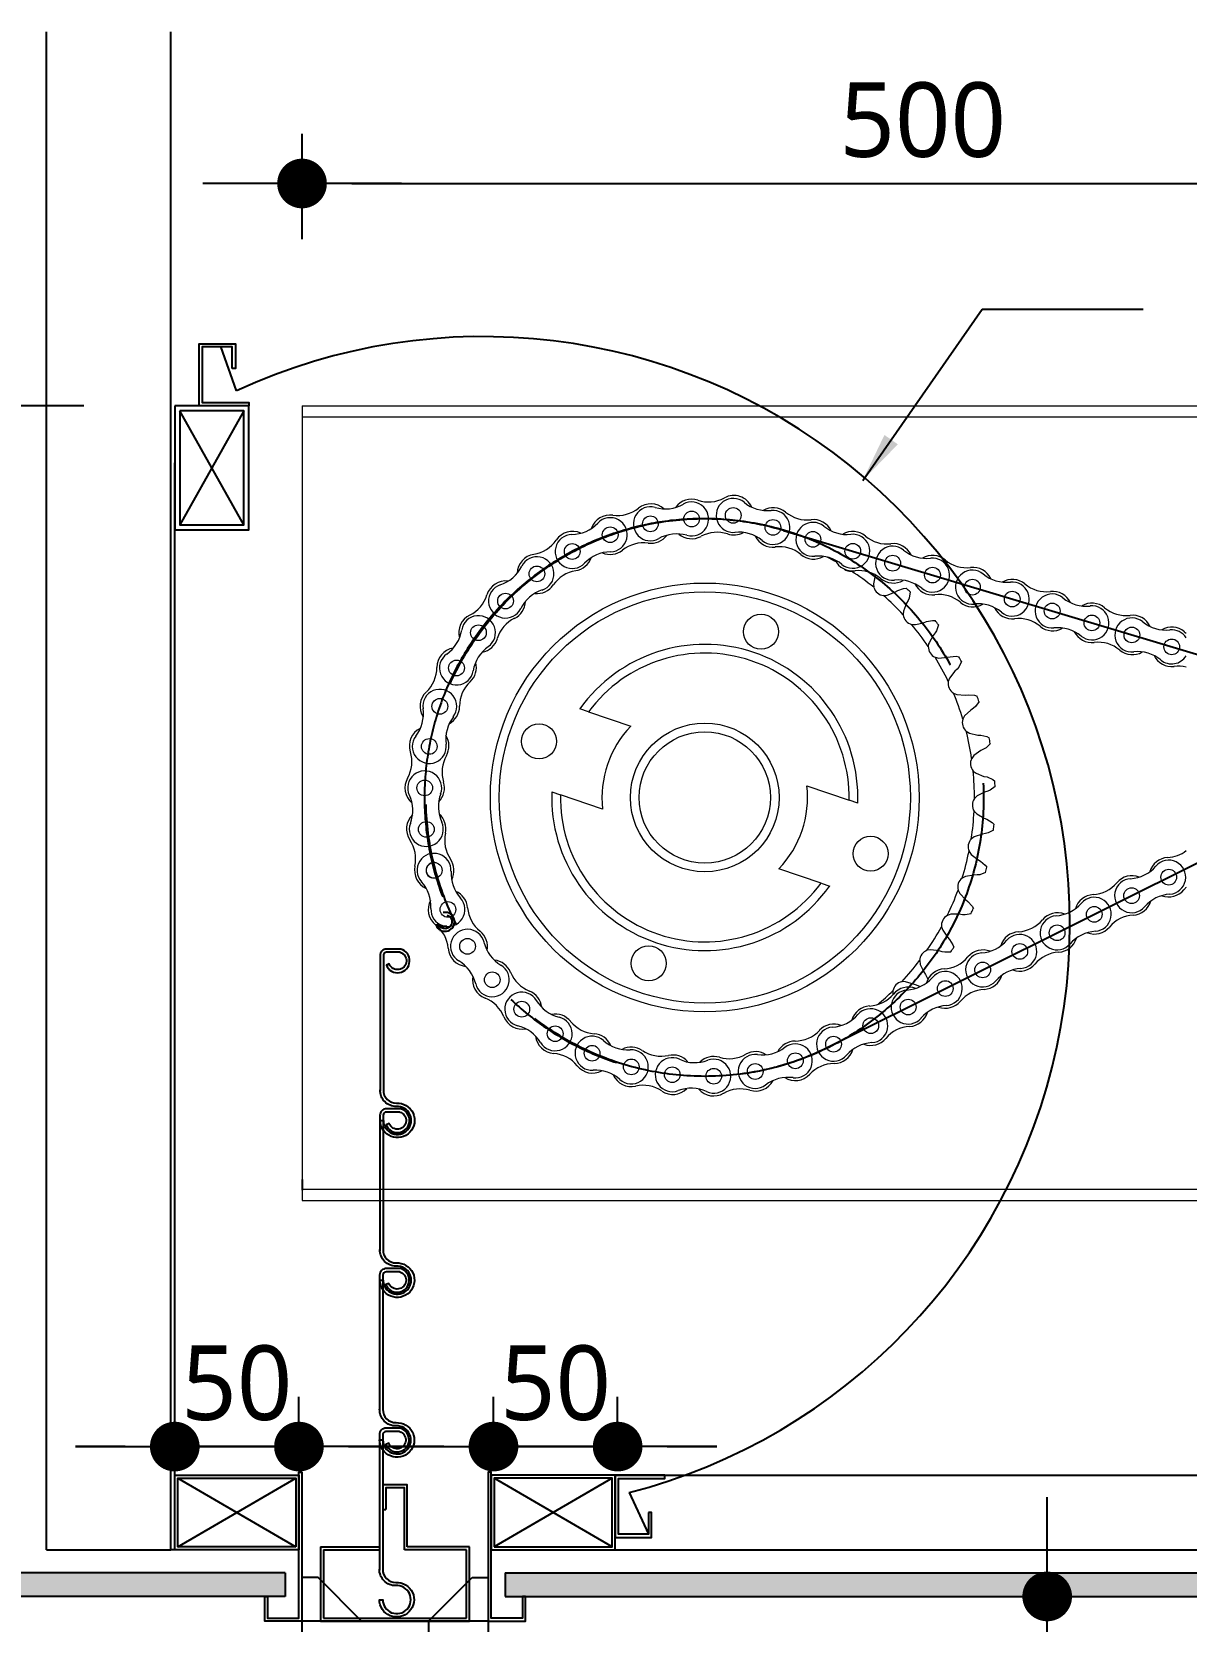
# Model space of a CAD drawing. Extents: x 930 to 96951, y 420 to 531574.
# Drawn here: x 8819 to 9749, y 8864 to 10144 of the extents above; entities that cross this region are included whole.
import ezdxf

# ---------------------------------------------------------------- set-up
doc = ezdxf.new("R2010")
doc.units = 0
doc.header["$LTSCALE"] = 200
doc.header["$MEASUREMENT"] = 0
doc.header["$PDMODE"] = 3
doc.header["$PDSIZE"] = -1
doc.linetypes.add('CENTERX2', pattern=[4, 2.5, -0.5, 0.5, -0.5])
doc.layers.get('0').update_dxf_attribs({"linetype": 'CONTINUOUS'})
doc.layers.get('Defpoints').update_dxf_attribs({"color": 137, "linetype": 'CONTINUOUS'})
for name, color, linetype in [('8', 8, 'CONTINUOUS'), ('A-dims', 7, 'CONTINUOUS'), ('DIM', 7, 'CONTINUOUS'), ('EV', 4, 'CONTINUOUS'), ('FST', 4, 'CONTINUOUS'), ('SYM-LEAD', 6, 'CONTINUOUS')]:
    doc.layers.add(name, color=color, linetype=linetype)
doc.styles.add('맑은고딕', font='malgun.ttf')
doc.dimstyles.new('GAUN-40', dxfattribs={"dimscale": 40, "dimtxt": 1.5, "dimasz": 1, "dimexe": 1, "dimexo": 1, "dimgap": 0.5, "dimtad": 1, "dimdec": 0, "dimzin": 1, "dimdsep": 46, "dimlunit": 6, "dimtxsty": '맑은고딕', "dimblk": 'CJDOT', "dimcen": 0.09, "dimdle": 1, "dimclrd": 256, "dimclre": 256, "dimclrt": 3, "dimadec": 0, "dimazin": 0, "dimtfac": 1, "dimtdec": 0, "dimtix": 1, "dimtmove": 2, "dimatfit": 3, "dimfxl": 1, "dimtolj": 1, "dimtzin": 1, "dimarcsym": 0})
doc.dimstyles.new('GAUN-40-0.5', dxfattribs={"dimscale": 40, "dimtxt": 1.5, "dimasz": 1, "dimexe": 1, "dimexo": 1, "dimgap": 0.5, "dimtad": 1, "dimdec": 0, "dimlfac": 0.5, "dimzin": 1, "dimdsep": 46, "dimlunit": 6, "dimtxsty": '맑은고딕', "dimblk": 'CJDOT', "dimcen": 0.09, "dimdle": 1, "dimclrd": 256, "dimclre": 256, "dimclrt": 3, "dimadec": 0, "dimazin": 0, "dimtfac": 1, "dimtdec": 0, "dimtix": 1, "dimtmove": 2, "dimatfit": 3, "dimfxl": 1, "dimtolj": 1, "dimtzin": 1, "dimarcsym": 0})

# ---------------------------------------------------------------- blocks, each defined once
blk = doc.blocks.new('CJDOT')
blk.add_line((-2, 0), (2, 0))
at = {"const_width": 0.5}
blk.add_lwpolyline([(-0.25, 0, 1), (0.25, 0, 1)], format="xyb", close=True, dxfattribs=at)
blk = doc.blocks.new('*D28')
at = {"layer": 'A-dims', "lineweight": -2, "transparency": 16777216}
for p, q in [((9489.2, 8884.1), (9677.3, 8884.1)), ((9637.3, 8844.1), (9637.3, 7482.8)), ((9517, 7442.8), (9677.3, 7442.8))]:
    blk.add_line(p, q, dxfattribs=at)
at = {"layer": 'Defpoints', "color": 0, "transparency": 16777216}
for p in [(9449.2, 8884.1), (9477, 7442.8), (9637.3, 7442.8)]:
    blk.add_point(p, dxfattribs=at)
at = {"layer": 'A-dims', "lineweight": -2, "transparency": 16777216, "xscale": 40, "yscale": 40, "zscale": 40}
for p, rotation in [((9637.3, 8884.1), 90), ((9637.3, 7442.8), 270)]:
    blk.add_blockref('CJDOT', p, dxfattribs=dict(at, rotation=rotation))
at = {"layer": 'A-dims', "color": 3, "transparency": 16777216, "insert": (9587.3, 8163.5), "char_height": 60, "attachment_point": 5, "rotation": 90, "style": '맑은고딕'}
blk.add_mtext('\\A1;H', dxfattribs=at)
blk = doc.blocks.new('*D29')
at = {"layer": 'A-dims', "lineweight": -2, "transparency": 16777216}
for p, q in [((9037.1, 9977.4), (9037.1, 10062.1)), ((10037.1, 9977.4), (10037.1, 10062.1)), ((9077.1, 10022.1), (9997.1, 10022.1))]:
    blk.add_line(p, q, dxfattribs=at)
at = {"layer": 'Defpoints', "color": 0, "transparency": 16777216}
for p in [(10037.1, 10022.1), (9037.1, 9937.4), (10037.1, 9937.4)]:
    blk.add_point(p, dxfattribs=at)
at = {"layer": 'A-dims', "lineweight": -2, "transparency": 16777216, "xscale": 40, "yscale": 40, "zscale": 40, "rotation": 180}
blk.add_blockref('CJDOT', (9037.1, 10022.1), dxfattribs=at)
at = {"layer": 'A-dims', "lineweight": -2, "transparency": 16777216, "xscale": 40, "yscale": 40, "zscale": 40}
blk.add_blockref('CJDOT', (10037.1, 10022.1), dxfattribs=at)
at = {"layer": 'A-dims', "color": 3, "transparency": 16777216, "insert": (9537.1, 10073.1), "char_height": 60, "attachment_point": 5, "style": '맑은고딕'}
blk.add_mtext('\\A1;500', dxfattribs=at)
blk = doc.blocks.new('*D30')
at = {"layer": 'A-dims', "lineweight": -2, "transparency": 16777216}
for p, q in [((9191.3, 9021.7), (9191.3, 9044.8)), ((9291.3, 9021.7), (9291.3, 9044.8)), ((9151.3, 9004.8), (9111.3, 9004.8)), ((9291.3, 9004.8), (9191.3, 9004.8)), ((9331.3, 9004.8), (9371.3, 9004.8))]:
    blk.add_line(p, q, dxfattribs=at)
at = {"layer": 'Defpoints', "color": 0, "transparency": 16777216}
for p in [(9191.3, 9004.8), (9191.3, 8981.7), (9291.3, 8981.7)]:
    blk.add_point(p, dxfattribs=at)
at = {"layer": 'A-dims', "lineweight": -2, "transparency": 16777216, "xscale": 40, "yscale": 40, "zscale": 40}
blk.add_blockref('CJDOT', (9191.3, 9004.8), dxfattribs=at)
at = {"layer": 'A-dims', "lineweight": -2, "transparency": 16777216, "xscale": 40, "yscale": 40, "zscale": 40, "rotation": 180}
blk.add_blockref('CJDOT', (9291.3, 9004.8), dxfattribs=at)
at = {"layer": 'A-dims', "color": 3, "transparency": 16777216, "insert": (9241.3, 9055.8), "char_height": 60, "attachment_point": 5, "style": '맑은고딕'}
blk.add_mtext('\\A1;50', dxfattribs=at)
blk = doc.blocks.new('*D31')
at = {"layer": 'A-dims', "lineweight": -2, "transparency": 16777216}
for p, q in [((8934.6, 9021.7), (8934.6, 9044.8)), ((9034.6, 9021.7), (9034.6, 9044.8)), ((8894.6, 9004.8), (8854.6, 9004.8)), ((8934.6, 9004.8), (9034.6, 9004.8)), ((9074.6, 9004.8), (9114.6, 9004.8))]:
    blk.add_line(p, q, dxfattribs=at)
at = {"layer": 'Defpoints', "color": 0, "transparency": 16777216}
for p in [(9034.6, 9004.8), (8934.6, 8981.7), (9034.6, 8981.7)]:
    blk.add_point(p, dxfattribs=at)
at = {"layer": 'A-dims', "lineweight": -2, "transparency": 16777216, "xscale": 40, "yscale": 40, "zscale": 40}
blk.add_blockref('CJDOT', (8934.6, 9004.8), dxfattribs=at)
at = {"layer": 'A-dims', "lineweight": -2, "transparency": 16777216, "xscale": 40, "yscale": 40, "zscale": 40, "rotation": 180}
blk.add_blockref('CJDOT', (9034.6, 9004.8), dxfattribs=at)
at = {"layer": 'A-dims', "color": 3, "transparency": 16777216, "insert": (8984.6, 9055.8), "char_height": 60, "attachment_point": 5, "style": '맑은고딕'}
blk.add_mtext('\\A1;50', dxfattribs=at)
blk = doc.blocks.new('*D36')
at = {"layer": 'A-dims', "lineweight": -2, "transparency": 16777216}
for p, q in [((8861.3, 9843.1), (8700.1, 9843.1)), ((8740.1, 9803.1), (8740.1, 8943.1)), ((8861.3, 8903.1), (8700.1, 8903.1))]:
    blk.add_line(p, q, dxfattribs=at)
at = {"layer": 'Defpoints', "color": 0, "transparency": 16777216}
for p in [(8901.3, 9843.1), (8740.1, 8903.1), (8901.3, 8903.1)]:
    blk.add_point(p, dxfattribs=at)
at = {"layer": 'A-dims', "lineweight": -2, "transparency": 16777216, "xscale": 40, "yscale": 40, "zscale": 40}
for p, rotation in [((8740.1, 9843.1), 90), ((8740.1, 8903.1), 270)]:
    blk.add_blockref('CJDOT', p, dxfattribs=dict(at, rotation=rotation))
at = {"layer": 'A-dims', "color": 3, "transparency": 16777216, "insert": (8689.1, 9373.1), "char_height": 60, "attachment_point": 5, "rotation": 90, "style": '맑은고딕'}
blk.add_mtext('\\A1;470', dxfattribs=at)

msp = doc.modelspace()

# ---------------------------------------------------------------- hatches: boundary and pattern name
at = {"layer": '8'}
h = msp.add_hatch(dxfattribs=at)
h.set_pattern_fill('BRASS', color=256, angle=45, style=0)
h.set_pattern_definition([(135, (1572865.1195, -887783.132), (4.49012806, 4.49012806), []), (135, (1572867.3646, -887780.887), (4.49012806, 4.49012806), [3.175, -1.5875])])
h.paths.add_polyline_path([(8322.9, 8903.1), (8322.9, 8884.1), (9023.4, 8884.1), (9023.4, 8903.1)])
h = msp.add_hatch(dxfattribs=at)
h.set_pattern_fill('BRASS', color=256, angle=45, style=0)
h.set_pattern_definition([(45, (-1554641.1384, -887783.132), (-4.49012806, 4.49012806), []), (45, (-1554643.3835, -887780.887), (-4.49012806, 4.49012806), [3.175, -1.5875])])
h.paths.add_polyline_path([(10246.6, 8884.1), (10246.6, 8903.1), (9200.6, 8903.1), (9200.6, 8884.1)])

# ---------------------------------------------------------------- linework, layer by layer
at = {"color": 3}
for p, q in [((8831.4, 8921.7, 0), (8831.4, 10144.3, 0)), ((8931.4, 8921.7, 0), (8931.4, 10144.3, 0)), ((9289.4, 8981.7, 0), (10045.3, 8981.7, 0)), ((8831.4, 8921.7, 0), (8931.4, 8921.7, 0)), ((9289.4, 8921.7, 0), (10145.3, 8921.7, 0))]:
    msp.add_line(p, q, dxfattribs=at)
at = {"color": 6}
for p, q in [((8984.2, 9855.2, 0), (8971.6, 9890.9, 0)), ((9300.5, 8967.8, 0), (9316.1, 8934.3, 0))]:
    msp.add_line(p, q, dxfattribs=at)
at = {"color": 1}
for p, q in [((8990.2, 9747.2, 0), (8938.6, 9839.1, 0)), ((8990.2, 9839.1, 0), (8938.8, 9747.2, 0)), ((8937, 8979.3, 0), (9032.2, 8924.1, 0)), ((8937, 8924.1, 0), (9032.2, 8979.3, 0)), ((9287, 8979.3, 0), (9191.8, 8924.1, 0)), ((9287, 8924.1, 0), (9191.8, 8979.3, 0))]:
    msp.add_line(p, q, dxfattribs=at)
at = {"color": 7, "linetype": 'Continuous', "lineweight": 15}
for p, q in [((9037.1, 9843.1, 0), (9037.1, 9203.1, 0)), ((9037.1, 9843.1, 0), (10037.1, 9843.1, 0)), ((9037.1, 9834.3, 0), (10037.1, 9834.3, 0)), ((9498.8, 9706.4, 0), (9497.4, 9699.8, 0)), ((9497.4, 9699.8, 0), (9497.7, 9696.9, 0)), ((9508.4, 9690.5, 0), (9514.7, 9693, 0)), ((9514.7, 9693, 0), (9517, 9694.3, 0)), ((9505.5, 9690.3, 0), (9508.4, 9690.5, 0)), ((9523.9, 9684, 0), (9521.5, 9677.6, 0)), ((9525.2, 9686.2, 0), (9523.9, 9684, 0)), ((9528.1, 9667, 0), (9531.1, 9666.8, 0)), ((9531.1, 9666.8, 0), (9537.7, 9668.3, 0)), ((9537.7, 9668.3, 0), (9540.1, 9669.2, 0)), ((9545.4, 9658, 0), (9542.1, 9652.1, 0)), ((9547, 9660.1, 0), (9545.4, 9658, 0)), ((9547.1, 9640.6, 0), (9549.9, 9639.9, 0)), ((9549.9, 9639.9, 0), (9556.7, 9640.5, 0)), ((9556.7, 9640.5, 0), (9559.2, 9641, 0)), ((9562.8, 9629.2, 0), (9558.7, 9623.8, 0)), ((9564.7, 9630.9, 0), (9562.8, 9629.2, 0)), ((9558.7, 9623.8, 0), (9557.6, 9621, 0)), ((9561.8, 9611.7, 0), (9564.6, 9610.6, 0)), ((9564.6, 9610.6, 0), (9571.3, 9610.1, 0)), ((9571.3, 9610.1, 0), (9573.9, 9610.3, 0)), ((9267.9, 9596.5, 0), (9260.9, 9598.9, 0)), ((9267.9, 9596.5, 0), (9301.9, 9585, 0)), ((9570.8, 9593.4, 0), (9569.4, 9590.8, 0)), ((9575.7, 9598, 0), (9570.8, 9593.4, 0)), ((9577.8, 9599.5, 0), (9575.7, 9598, 0)), ((9572.1, 9580.9, 0), (9574.7, 9579.4, 0)), ((9574.7, 9579.4, 0), (9581.3, 9577.9, 0)), ((9581.3, 9577.9, 0), (9583.9, 9577.8, 0)), ((9583.8, 9565.3, 0), (9578.3, 9561.4, 0)), ((9586.1, 9566.5, 0), (9583.8, 9565.3, 0)), ((9578.3, 9561.4, 0), (9576.5, 9559.1, 0)), ((9577.7, 9548.9, 0), (9580, 9547.1, 0)), ((9580, 9547.1, 0), (9586.3, 9544.6, 0)), ((9586.3, 9544.6, 0), (9588.9, 9544.1, 0)), ((9238.3, 9532.1, 0), (9245.3, 9529.7, 0)), ((9279.2, 9518.2, 0), (9245.3, 9529.7, 0)), ((9443.8, 9536.9, 0), (9477.8, 9525.4, 0)), ((9484.8, 9523, 0), (9477.8, 9525.4, 0)), ((9586.9, 9531.8, 0), (9580.9, 9528.8, 0)), ((9589.4, 9532.6, 0), (9586.9, 9531.8, 0)), ((9578.5, 9516.5, 0), (9580.5, 9514.3, 0)), ((9580.5, 9514.3, 0), (9586.4, 9510.9, 0)), ((9586.4, 9510.9, 0), (9588.8, 9510, 0)), ((9578.6, 9496, 0), (9576.2, 9494.3, 0)), ((9585.1, 9498.1, 0), (9578.6, 9496, 0)), ((9587.6, 9498.6, 0), (9585.1, 9498.1, 0)), ((9574.4, 9484.2, 0), (9576.1, 9481.8, 0)), ((9576.1, 9481.8, 0), (9581.4, 9477.6, 0)), ((9581.4, 9477.6, 0), (9583.6, 9476.3, 0)), ((9455.2, 9458.6, 0), (9421.2, 9470.1, 0)), ((9571.5, 9464, 0), (9568.9, 9462.7, 0)), ((9578.2, 9465.1, 0), (9571.5, 9464, 0)), ((9580.8, 9465.2, 0), (9578.2, 9465.1, 0)), ((9455.2, 9458.6, 0), (9462.2, 9456.2, 0)), ((9565.6, 9453, 0), (9566.9, 9450.3, 0)), ((9566.9, 9450.3, 0), (9571.5, 9445.4, 0)), ((9571.5, 9445.4, 0), (9573.5, 9443.8, 0)), ((9552.2, 9423.4, 0), (9553.1, 9420.6, 0)), ((9559.7, 9433.5, 0), (9556.9, 9432.5, 0)), ((9566.5, 9433.6, 0), (9559.7, 9433.5, 0)), ((9569, 9433.2, 0), (9566.5, 9433.6, 0)), ((9553.1, 9420.6, 0), (9556.9, 9415, 0)), ((9556.9, 9415, 0), (9558.7, 9413.1, 0)), ((9543.5, 9405, 0), (9540.6, 9404.5, 0)), ((9550.2, 9404.1, 0), (9543.5, 9405, 0)), ((9552.6, 9403.3, 0), (9550.2, 9404.1, 0)), ((9534.6, 9396.2, 0), (9535, 9393.2, 0)), ((9535, 9393.2, 0), (9537.9, 9387.2, 0)), ((9537.9, 9387.2, 0), (9539.4, 9385, 0)), ((9539.4, 9385, 0), (9541.4, 9380.8, 0)), ((9513, 9371.8, 0), (9513, 9368.9, 0)), ((9529.6, 9377.3, 0), (9523.2, 9379.2, 0)), ((9532, 9376.3, 0), (9529.6, 9377.3, 0)), ((9037.1, 9212, 0), (10037.1, 9212, 0)), ((9037.1, 9203.1, 0), (10037.1, 9203.1, 0))]:
    msp.add_line(p, q, dxfattribs=at)
at = {"color": 7, "linetype": 'CENTERX2'}
for p, q in [((9424.8, 9742.6, 0), (9849.8, 9615.3, 0)), ((9460.5, 9326.5, 0), (9857.6, 9524.4, 0))]:
    msp.add_line(p, q, dxfattribs=at)
at = {"elevation": 0}
for points in [[(8980.9, 9873.1), (8980.9, 9890.6), (8956.7, 9890.6), (8956.7, 9845.7), (8994.2, 9845.7), (8994.2, 9843.1), (8954.2, 9843.1), (8954.2, 9893.1), (8983.5, 9893.1), (8983.5, 9873.1)], [(9316.1, 8951.7), (9316.1, 8934.3), (9292, 8934.3), (9292, 8979.2), (9329.4, 8979.2), (9329.4, 8981.7), (9289.4, 8981.7), (9289.4, 8931.7), (9318.7, 8931.7), (9318.7, 8951.7)]]:
    msp.add_lwpolyline(points, close=True, dxfattribs=at)
at = {"color": 3, "elevation": 0}
for points in [[(8934.6, 9843.1), (8934.6, 9743.1), (8994.2, 9743.1), (8994.2, 9843.1)], [(8934.6, 9843.1), (8934.6, 9743.1), (8994.2, 9743.1), (8994.2, 9843.1)], [(8938.6, 9839.1), (8938.6, 9747.2), (8990.2, 9747.2), (8990.2, 9839.1)], [(8938.6, 9839.1), (8938.6, 9747.2), (8990.2, 9747.2), (8990.2, 9839.1)], [(9034.6, 8921.7), (8934.6, 8921.7), (8934.6, 8981.7), (9034.6, 8981.7)], [(9032.2, 8924.1), (8937, 8924.1), (8937, 8979.3), (9032.2, 8979.3)], [(9189.4, 8921.7), (9289.4, 8921.7), (9289.4, 8981.7), (9189.4, 8981.7)], [(9191.8, 8924.1), (9287, 8924.1), (9287, 8979.3), (9191.8, 8979.3)]]:
    msp.add_lwpolyline(points, close=True, dxfattribs=at)
at = {"color": 7, "linetype": 'Continuous', "lineweight": 15, "elevation": 0, "flags": 128}
for points in [[(9517, 9694.3), (9521.6, 9696), (9523.8, 9696.2)], [(9527, 9693.1), (9526.1, 9688.2), (9525.2, 9686.2)], [(9521.5, 9677.6), (9521.3, 9675.3), (9521.4, 9674.7)], [(9540.1, 9669.2), (9544.9, 9670.2), (9547.1, 9670.2)], [(9549.8, 9666.6), (9548.2, 9661.9), (9547, 9660.1)], [(9542.1, 9652.1), (9541.8, 9651.3), (9541.5, 9649.2)], [(9559.2, 9641), (9564.1, 9641.3), (9566.3, 9640.9)], [(9568.4, 9637), (9566.1, 9632.6), (9564.7, 9630.9)], [(9573.9, 9610.3), (9578.8, 9609.9), (9580.9, 9609.1)], [(9582.4, 9604.9), (9579.5, 9600.9), (9577.8, 9599.5)], [(9583.9, 9577.8), (9588.7, 9576.6), (9590.6, 9575.5)], [(9591.5, 9571.1), (9588, 9567.6), (9586.1, 9566.5)], [(9588.9, 9544.1), (9593.4, 9542.2), (9595.2, 9540.8)], [(9580.9, 9528.8), (9580.3, 9528.3), (9578.8, 9526.7)], [(9595.4, 9536.4), (9591.4, 9533.4), (9589.4, 9532.6)], [(9594.1, 9501.4), (9589.7, 9499.1), (9587.6, 9498.6)], [(9588.8, 9510), (9593, 9507.4), (9594.6, 9505.9)], [(9583.6, 9476.3), (9587.4, 9473.2), (9588.7, 9471.4)], [(9587.6, 9467.1), (9582.9, 9465.4), (9580.8, 9465.2)], [(9573.5, 9443.8), (9576.8, 9440.1), (9577.8, 9438.1)], [(9576.1, 9434), (9571.2, 9433.1), (9569, 9433.2)], [(9558.7, 9413.1), (9561.4, 9409), (9562.1, 9406.9)], [(9559.7, 9403.1), (9554.8, 9402.9), (9552.6, 9403.3)], [(9523.2, 9379.2), (9521.1, 9379.3), (9520.2, 9379.2)], [(9534.8, 9375.4), (9534, 9375.5), (9532, 9376.3)]]:
    msp.add_lwpolyline(points, dxfattribs=at)
at = {"color": 7, "linetype": 'Continuous', "lineweight": 15}
for centre, radius in [((9350.9, 9751.9, 0), 6.33), ((9384.4, 9754.8, 0), 6.33), ((9285.3, 9739.2, 0), 6.33), ((9317.7, 9748, 0), 6.33), ((9416.4, 9745.1, 0), 6.33), ((9254.7, 9725.7, 0), 6.33), ((9448.6, 9735.5, 0), 6.33), ((9480.7, 9725.9, 0), 6.33), ((9512.8, 9716.3, 0), 6.33), ((9226.3, 9707.7, 0), 6.33), ((9544.9, 9706.7, 0), 6.33), ((9361.5, 9527.6, 0), 172.7), ((9201, 9685.8, 0), 6.33), ((9361.5, 9527.6, 0), 165.6), ((9577.1, 9697, 0), 6.33), ((9609.1, 9687.4, 0), 6.33), ((9641.3, 9677.8, 0), 6.33), ((9179.2, 9660.3, 0), 6.33), ((9406.8, 9661.1, 0), 14.1), ((9673.3, 9668.2, 0), 6.33), ((9705.5, 9658.5, 0), 6.33), ((9737.6, 9648.9, 0), 6.33), ((9161.5, 9631.9, 0), 6.33), ((9148.1, 9601, 0), 6.33), ((9228, 9572.8, 0), 14.1), ((9361.5, 9527.6, 0), 59.9), ((9361.5, 9527.6, 0), 52.9), ((9139.6, 9568.7, 0), 6.33), ((9135.9, 9535.3, 0), 6.33), ((9137.2, 9501.9, 0), 6.33), ((9495, 9482.3, 0), 14.1), ((9143.6, 9468.9, 0), 6.33), ((9735.2, 9463.4, 0), 6.33), ((9705.3, 9448.5, 0), 6.33), ((9154.6, 9437.4, 0), 6.33), ((9675.2, 9433.5, 0), 6.33), ((9645.3, 9418.6, 0), 6.33), ((9170.4, 9407.7, 0), 6.33), ((9615.2, 9403.6, 0), 6.33), ((9316.3, 9394, 0), 14.1), ((9190.3, 9380.8, 0), 6.33), ((9585.3, 9388.7, 0), 6.33), ((9555.2, 9373.7, 0), 6.33), ((9214.1, 9357.1, 0), 6.33), ((9525.3, 9358.8, 0), 6.33), ((9495.2, 9343.8, 0), 6.33), ((9241, 9337.3, 0), 6.33), ((9465.2, 9328.9, 0), 6.33), ((9270.7, 9321.6, 0), 6.33), ((9434.4, 9315.5, 0), 6.33), ((9302.3, 9310.6, 0), 6.33), ((9335.3, 9304.3, 0), 6.33), ((9368.7, 9303.1, 0), 6.33), ((9402.1, 9306.9, 0), 6.33)]:
    msp.add_circle(centre, radius, dxfattribs=at)
at = {"color": 7, "linetype": 'CENTERX2'}
msp.add_circle((9361.5, 9527.6, 0), 224.6, dxfattribs=at)
at = {"color": 6}
msp.add_arc((9182.6, 9425.8, 0), 473, 284.4454, 114.7981, dxfattribs=at)
at = {"color": 7, "linetype": 'Continuous', "lineweight": 15}
for centre, radius, start, end in [((9350.9, 9751.9, 0), 15.9, 71.7215, 143.5999), ((9364.4, 9792.7, 0), 27.1, 251.7215, 298.2888), ((9384.4, 9754.8, 0), 13.7, 50.5798, 276.0614), ((9384.8, 9754.9, 0), 15.9, 24.7596, 118.2888), ((9285.3, 9739.2, 0), 15.9, 82.0724, 160.7215), ((9291.2, 9781.8, 0), 27.1, 262.0724, 308.6396), ((9317.7, 9748, 0), 13.7, 73.935, 299.4167), ((9318.1, 9748.2, 0), 15.9, 48.582, 128.6396), ((9329.7, 9789.6, 0), 29.6, 253.935, 299.4167), ((9350.9, 9751.9, 0), 13.7, 253.935, 119.4167), ((9411.9, 9788.2, 0), 29.6, 230.5798, 276.0614), ((9416.4, 9745.1, 0), 13.7, 230.5798, 96.0614), ((9416.4, 9745.1, 0), 15.9, 50.1563, 120.2446), ((9444, 9778.2, 0), 27.1, 230.1563, 276.7235), ((9253.9, 9769, 0), 29.6, 271.0567, 316.5383), ((9285.3, 9739.2, 0), 13.7, 271.0567, 136.5383), ((9448.6, 9735.5, 0), 13.7, 50.5798, 276.0614), ((9449, 9735.5, 0), 15.9, 25.5703, 96.7235), ((9476.1, 9769, 0), 29.6, 230.5798, 276.0614), ((9219.4, 9750.2, 0), 27.1, 279.194, 325.7613), ((9254.7, 9725.7, 0), 13.7, 91.0567, 316.5383), ((9255, 9726, 0), 15.9, 65.7036, 145.7613), ((9312.1, 9705.7, 0), 27, 81.9938, 128.7182), ((9318.1, 9748.2, 0), 15.9, 261.9938, 323.2268), ((9338.9, 9710.3, 0), 29.6, 73.935, 119.4167), ((9350.9, 9751.9, 0), 15.9, 229.7519, 298.3673), ((9371.3, 9714.2, 0), 27, 71.643, 118.3673), ((9384.8, 9754.9, 0), 15.9, 251.643, 299.2971), ((9388.9, 9711.7, 0), 29.6, 50.5798, 96.0614), ((9416.4, 9745.1, 0), 15.9, 206.3966, 276.8021), ((9421.5, 9702.6, 0), 27, 50.0777, 96.8021), ((9480.7, 9725.9, 0), 13.7, 230.5798, 96.0614), ((9480.7, 9725.9, 0), 15.9, 50.1563, 120.2446), ((9508.2, 9758.9, 0), 27.1, 230.1563, 276.7235), ((9512.8, 9716.3, 0), 13.7, 50.5798, 276.0614), ((9513.3, 9716.2, 0), 15.9, 25.5703, 96.7235), ((9226.3, 9707.7, 0), 15.9, 99.194, 177.8431), ((9226.3, 9707.7, 0), 13.7, 288.1783, 153.66), ((9255, 9726, 0), 15.9, 279.1154, 340.3484), ((9286.1, 9695.9, 0), 29.6, 91.0567, 136.5383), ((9285.3, 9739.2, 0), 15.9, 246.8735, 308.7182), ((9449, 9735.5, 0), 15.9, 230.0777, 300.2558), ((9453.2, 9692.4, 0), 29.6, 50.5798, 96.0614), ((9361.5, 9527.6, 0), 217.2, 60.8527, 63.0479), ((9480.7, 9725.9, 0), 15.9, 206.3966, 276.8021), ((9540.3, 9749.7, 0), 29.6, 230.5798, 276.0614), ((9544.9, 9706.7, 0), 13.7, 230.5798, 96.0614), ((9544.9, 9706.7, 0), 15.9, 50.1563, 120.2446), ((9572.4, 9739.7, 0), 27.1, 230.1563, 276.7235), ((9187.5, 9726.9, 0), 29.6, 288.1783, 333.66), ((9261.8, 9683.6, 0), 27, 99.1154, 145.8398), ((9479.1, 9718.9, 0), 9, 234.8482, 273.1055), ((9361.5, 9527.6, 0), 217.2, 51.2015, 57.0709), ((9485.7, 9683.3, 0), 27, 50.0777, 96.8021), ((9513.3, 9716.2, 0), 15.9, 230.0777, 300.2558), ((9577.1, 9697, 0), 13.7, 50.5798, 276.0614), ((9577.5, 9697, 0), 15.9, 25.5703, 96.7235), ((9604.5, 9730.5, 0), 29.6, 230.5798, 276.0614), ((9160.1, 9698.8, 0), 27.1, 296.3156, 342.8829), ((9201.2, 9686.1, 0), 15.9, 82.8253, 162.8829), ((9201, 9685.8, 0), 13.7, 108.1783, 333.66), ((9239.8, 9666.6, 0), 29.6, 108.1783, 153.66), ((9226.3, 9707.7, 0), 15.9, 263.9951, 325.8398), ((9506.4, 9699.2, 0), 9, 195.1669, 264.5341), ((9517.4, 9673.2, 0), 29.6, 50.5798, 96.0614), ((9361.5, 9527.6, 0), 234, 45.0176, 46.1119), ((9544.9, 9706.7, 0), 15.9, 206.3966, 276.8021), ((9550, 9664.1, 0), 27, 50.0777, 96.8021), ((9609.1, 9687.4, 0), 13.7, 230.5798, 96.0614), ((9609.1, 9687.4, 0), 15.9, 50.1563, 120.2446), ((9636.7, 9720.4, 0), 27.1, 230.1563, 276.7235), ((9641.3, 9677.8, 0), 13.7, 50.5798, 276.0614), ((9641.7, 9677.7, 0), 15.9, 25.5703, 96.7235), ((9201.2, 9686.1, 0), 15.9, 296.237, 357.47), ((9361.5, 9527.6, 0), 217.2, 42.6301, 48.4995), ((9577.5, 9697, 0), 15.9, 230.0777, 300.2558), ((9581.6, 9654, 0), 29.6, 50.5798, 96.0614), ((9609.1, 9687.4, 0), 15.9, 206.3966, 276.8021), ((9668.8, 9711.2, 0), 29.6, 230.5798, 276.0614), ((9673.3, 9668.2, 0), 13.7, 230.5798, 96.0614), ((9673.3, 9668.2, 0), 15.9, 50.1563, 120.2446), ((9700.9, 9701.2, 0), 27.1, 230.1563, 276.7235), ((9179.2, 9660.3, 0), 15.9, 116.3156, 194.9648), ((9179.2, 9660.3, 0), 13.7, 305.2999, 170.7816), ((9220.2, 9647.7, 0), 27, 116.237, 162.9614), ((9530.3, 9675.7, 0), 9, 186.5955, 255.9626), ((9361.5, 9527.6, 0), 217.2, 34.0586, 39.928), ((9361.5, 9527.6, 0), 234, 36.4462, 37.5405), ((9614.2, 9644.8, 0), 27, 50.0777, 96.8021), ((9641.7, 9677.7, 0), 15.9, 230.0777, 300.2558), ((9705.5, 9658.5, 0), 13.7, 50.5798, 276.0614), ((9705.9, 9658.5, 0), 15.9, 25.5703, 96.7235), ((9733, 9692, 0), 29.6, 230.5798, 276.0614), ((9136.5, 9667.2, 0), 29.6, 305.2999, 350.7816), ((9179.2, 9660.3, 0), 15.9, 281.1167, 342.9614), ((9645.8, 9634.7, 0), 29.6, 50.5798, 96.0614), ((9673.3, 9668.2, 0), 15.9, 206.3966, 276.8021), ((9678.4, 9625.6, 0), 27, 50.0777, 96.8021), ((9737.6, 9648.9, 0), 15.9, 50.1563, 120.2446), ((9737.6, 9648.9, 0), 13.7, 31.7226, 96.0614), ((9765.1, 9681.9, 0), 27.1, 230.1563, 234.245), ((9161.6, 9632.3, 0), 15.9, 99.9469, 180.0045), ((9161.5, 9631.9, 0), 13.7, 125.2999, 350.7816), ((9204.2, 9624.9, 0), 29.6, 125.2999, 170.7816), ((9361.5, 9527.6, 0), 123.3, 357.8806, 144.6775), ((9361.5, 9527.6, 0), 116.3, 358.9187, 143.6393), ((9550.5, 9648.9, 0), 9, 178.024, 247.3912), ((9361.5, 9527.6, 0), 217.2, 25.4872, 31.3566), ((9361.5, 9527.6, 0), 234, 27.8748, 28.9691), ((9705.9, 9658.5, 0), 15.9, 230.0777, 300.2558), ((9710.1, 9615.5, 0), 29.6, 50.5798, 96.0614), ((9737.6, 9648.9, 0), 15.9, 206.3966, 276.8021), ((9737.6, 9648.9, 0), 13.7, 230.5798, 328.2774), ((9118.6, 9632.3, 0), 27.1, 313.4372, 0.0045), ((9161.6, 9632.3, 0), 15.9, 313.3587, 14.5917), ((9742.6, 9606.4, 0), 27, 75.8248, 96.8021), ((9148.1, 9601, 0), 13.7, 322.4215, 187.9032), ((9191, 9601.1, 0), 27, 133.3587, 180.083), ((9566.5, 9619.4, 0), 9, 169.4526, 238.8198), ((9148.1, 9601, 0), 15.9, 133.4372, 212.0864), ((9361.5, 9527.6, 0), 217.2, 16.9158, 22.7852), ((9361.5, 9527.6, 0), 234, 19.3033, 20.3976), ((9105.3, 9595.1, 0), 29.6, 322.4215, 7.9032), ((9182.5, 9574.6, 0), 29.6, 142.4215, 187.9032), ((9148.1, 9601, 0), 15.9, 298.2384, 0.083), ((9577.9, 9587.8, 0), 9, 160.8812, 230.2483), ((9139.5, 9569.1, 0), 15.9, 117.0685, 197.1261), ((9139.6, 9568.7, 0), 13.7, 142.4215, 7.9032), ((9139.5, 9569.1, 0), 15.9, 330.4803, 31.7133), ((9361.5, 9527.6, 0), 82.8, 136.0947, 186.4634), ((9361.5, 9527.6, 0), 217.2, 8.3443, 14.2138), ((9361.5, 9527.6, 0), 234, 10.7319, 11.8262), ((9098.5, 9556.5, 0), 27.1, 330.5588, 17.1261), ((9176.9, 9548, 0), 27, 150.4803, 197.2047), ((9584.5, 9554.9, 0), 9, 152.3097, 221.6769), ((9135.9, 9535.3, 0), 15.9, 150.5588, 229.208), ((9135.9, 9535.3, 0), 13.7, 339.5432, 205.0248), ((9135.9, 9535.3, 0), 15.9, 315.36, 17.2047), ((9361.5, 9527.6, 0), 217.2, 359.7729, 5.6423), ((9361.5, 9527.6, 0), 234, 2.1605, 3.2548), ((9096.7, 9517, 0), 29.6, 339.5431, 25.0248), ((9176.5, 9520.2, 0), 29.6, 159.5431, 205.0248), ((9361.5, 9527.6, 0), 123.3, 177.8806, 324.6775), ((9361.5, 9527.6, 0), 116.3, 178.9187, 323.6393), ((9361.5, 9527.6, 0), 82.8, 316.0947, 6.4634), ((9586, 9521.4, 0), 9, 143.7383, 213.1055), ((9137.1, 9502.3, 0), 15.9, 134.1901, 214.2477), ((9137.1, 9502.3, 0), 15.9, 347.6019, 48.8349), ((9361.5, 9527.6, 0), 217.2, 351.2015, 357.0709), ((9137.2, 9501.9, 0), 13.7, 159.5432, 25.0248), ((9179, 9493.1, 0), 27, 167.6019, 214.3263), ((9361.5, 9527.6, 0), 234, 353.589, 354.6833), ((9101.5, 9478.1, 0), 27.1, 347.6805, 34.2477), ((9582.6, 9488, 0), 9, 135.1669, 204.5341), ((9143.4, 9468.9, 0), 13.7, 356.8254, 222.3071), ((9143.4, 9468.9, 0), 6.33, 69.026, 250.206), ((9143.6, 9468.9, 0), 15.9, 331.9722, 34.3263), ((9361.5, 9527.6, 0), 217.2, 342.6301, 348.4995), ((9735.2, 9463.4, 0), 15.9, 93.3195, 163.4078), ((9735.2, 9463.4, 0), 13.7, 273.743, 139.2247), ((9732.8, 9506.3, 0), 27.1, 273.3195, 307.4511), ((9143.6, 9468.9, 0), 15.9, 167.6805, 245.9831), ((9186.7, 9466.5, 0), 29.6, 176.8254, 222.3071), ((9574.2, 9455.5, 0), 9, 126.5955, 195.9626), ((9361.5, 9527.6, 0), 234, 345.0176, 346.1119), ((9705.3, 9448.5, 0), 13.7, 93.743, 319.2247), ((9705.6, 9448.7, 0), 15.9, 68.7335, 139.8868), ((9702.5, 9491.7, 0), 29.6, 273.743, 319.2247), ((9111.4, 9439.8, 0), 29.6, 356.8254, 42.3071), ((9154.6, 9437.4, 0), 15.9, 4.7807, 66.4903), ((9361.5, 9527.6, 0), 217.2, 334.0586, 339.928), ((9675.2, 9433.5, 0), 15.9, 93.3195, 163.4078), ((9672.7, 9476.4, 0), 27.1, 273.3195, 319.8868), ((9738.1, 9420.2, 0), 29.6, 93.743, 139.2247), ((9735.2, 9463.4, 0), 15.9, 249.5598, 319.9653), ((9768.1, 9435.8, 0), 27, 134.1297, 139.9653), ((9154.6, 9437.4, 0), 15.9, 152.6423, 231.4265), ((9154.6, 9437.4, 0), 13.7, 176.8254, 42.3071), ((9197.5, 9441, 0), 27.1, 184.7807, 231.348), ((9361.5, 9527.6, 0), 234, 336.4462, 337.5405), ((9645.6, 9418.8, 0), 15.9, 68.7335, 139.8868), ((9642.4, 9461.8, 0), 29.6, 273.743, 319.2247), ((9675.2, 9433.5, 0), 13.7, 273.743, 139.2247), ((9705.6, 9448.7, 0), 15.9, 273.2409, 343.419), ((9127.9, 9403.9, 0), 27, 4.7022, 51.4265), ((9361.5, 9527.6, 0), 217.2, 325.4872, 331.3566), ((9561.1, 9424.6, 0), 9, 118.024, 187.3912), ((9612.7, 9446.5, 0), 27.1, 273.3195, 319.8868), ((9645.3, 9418.6, 0), 13.7, 93.743, 319.2247), ((9675.2, 9433.5, 0), 15.9, 249.5598, 319.9653), ((9708.1, 9405.9, 0), 27, 93.2409, 139.9653), ((9170.4, 9407.7, 0), 13.7, 13.765, 239.2467), ((9170.6, 9407.4, 0), 15.9, 349.1199, 51.348), ((9212.4, 9418, 0), 29.6, 193.765, 239.2467), ((9582.4, 9431.9, 0), 29.6, 273.743, 319.2247), ((9615.2, 9403.6, 0), 15.9, 93.3195, 163.4078), ((9615.2, 9403.6, 0), 13.7, 273.743, 139.2247), ((9645.6, 9418.8, 0), 15.9, 273.2409, 343.419), ((9678.1, 9390.3, 0), 29.6, 93.743, 139.2247), ((9170.6, 9407.4, 0), 15.9, 184.7022, 263.8208), ((9190.3, 9380.8, 0), 15.9, 21.9023, 83.4299), ((9543.5, 9396, 0), 9, 109.4526, 178.8198), ((9552.7, 9416.6, 0), 27.1, 273.3195, 319.8868), ((9361.5, 9527.6, 0), 234, 327.8748, 328.9691), ((9585.3, 9388.7, 0), 13.7, 93.743, 319.2247), ((9585.6, 9388.9, 0), 15.9, 68.7335, 139.8868), ((9648, 9376, 0), 27, 93.2409, 139.9653), ((9148.2, 9370.5, 0), 29.6, 13.765, 59.2467), ((9190.3, 9380.8, 0), 15.9, 169.5819, 248.5482), ((9190.3, 9380.8, 0), 13.7, 193.765, 59.2467), ((9230.2, 9396.9, 0), 27.1, 201.9023, 248.4696), ((9361.5, 9527.6, 0), 217.2, 316.9158, 322.7852), ((9555.2, 9373.7, 0), 15.9, 93.3195, 163.4078), ((9555.2, 9373.7, 0), 13.7, 273.743, 139.2247), ((9585.6, 9388.9, 0), 15.9, 273.2409, 343.419), ((9618.1, 9360.4, 0), 29.6, 93.743, 139.2247), ((9615.2, 9403.6, 0), 15.9, 249.5598, 319.9653), ((9214.1, 9357.1, 0), 13.7, 30.8867, 256.3683), ((9214.4, 9356.9, 0), 15.9, 6.2416, 68.4696), ((9361.5, 9527.6, 0), 217.2, 309.8795, 314.2138), ((9525.3, 9358.8, 0), 13.7, 93.743, 319.2247), ((9521.9, 9370.3, 0), 9, 100.8812, 170.2483), ((9525.6, 9359, 0), 15.9, 68.7335, 139.8868), ((9522.4, 9402, 0), 29.6, 273.743, 319.2247), ((9588, 9346.1, 0), 27, 93.2409, 139.9653), ((9174.6, 9340.9, 0), 27, 21.8238, 68.5482), ((9251.2, 9379.4, 0), 29.6, 210.8866, 256.3683), ((9495.2, 9343.8, 0), 15.9, 93.3195, 163.3003), ((9492.7, 9386.7, 0), 27.1, 273.3195, 319.8868), ((9558, 9330.5, 0), 29.6, 93.743, 139.2247), ((9555.2, 9373.7, 0), 15.9, 249.5598, 319.9653), ((9214.4, 9356.9, 0), 15.9, 201.8238, 280.9424), ((9241, 9337.3, 0), 13.7, 210.8867, 76.3683), ((9241, 9337.3, 0), 15.9, 39.024, 100.5515), ((9274.4, 9364.3, 0), 27.1, 219.024, 265.5912), ((9462.5, 9372.2, 0), 29.6, 273.6355, 319.1171), ((9495.2, 9343.8, 0), 13.7, 273.6355, 139.1171), ((9525.6, 9359, 0), 15.9, 273.2409, 343.419), ((9203.8, 9315, 0), 29.6, 30.8866, 76.3683), ((9241, 9337.3, 0), 15.9, 186.7035, 265.6698), ((9270.7, 9321.6, 0), 13.7, 48.0083, 273.49), ((9271.1, 9321.5, 0), 15.9, 23.3632, 85.5912), ((9434.1, 9358.5, 0), 27.1, 270.3888, 316.9561), ((9465.2, 9328.9, 0), 13.7, 93.6355, 319.1171), ((9465.6, 9329.2, 0), 15.9, 68.7442, 136.9561), ((9495.2, 9343.8, 0), 15.9, 249.4523, 319.9653), ((9528, 9316.2, 0), 27, 93.2409, 139.9653), ((9237.8, 9294.5, 0), 27, 38.9454, 85.6698), ((9299.7, 9353.8, 0), 29.6, 228.0083, 273.49), ((9302.3, 9310.6, 0), 13.7, 228.0083, 93.4899), ((9302.3, 9310.6, 0), 15.9, 56.1456, 117.6731), ((9326.3, 9346.3, 0), 27.1, 236.1456, 282.7129), ((9335.7, 9304.3, 0), 15.9, 40.4848, 102.7129), ((9381.1, 9344.3, 0), 27.1, 253.2672, 299.8345), ((9402.1, 9306.9, 0), 13.7, 82.2515, 307.7332), ((9402.5, 9307, 0), 15.9, 57.6064, 119.8345), ((9407.9, 9349.8, 0), 29.6, 262.2515, 307.7332), ((9434.4, 9315.5, 0), 15.9, 90.3888, 151.9164), ((9434.4, 9315.5, 0), 13.7, 262.2515, 127.7332), ((9465.6, 9329.2, 0), 15.9, 270.3103, 343.4376), ((9498, 9300.6, 0), 29.6, 93.6355, 139.1171), ((9271.1, 9321.5, 0), 15.9, 218.9454, 298.064), ((9273.3, 9278.4, 0), 29.6, 48.0083, 93.49), ((9335.3, 9304.3, 0), 13.7, 65.1299, 290.6116), ((9353.5, 9343.6, 0), 29.6, 245.1299, 290.6116), ((9368.7, 9303.1, 0), 15.9, 73.2672, 134.7947), ((9368.7, 9303.1, 0), 13.7, 245.1299, 110.6116), ((9465.8, 9286.3, 0), 27, 90.3103, 137.0347), ((9302.3, 9310.6, 0), 15.9, 203.8251, 282.7914), ((9311.8, 9268.8, 0), 27, 56.067, 102.7914), ((9402.5, 9307, 0), 15.9, 253.1887, 332.3073), ((9428.6, 9272.6, 0), 29.6, 82.2515, 127.7332), ((9434.4, 9315.5, 0), 15.9, 238.0683, 317.0347), ((9335.7, 9304.3, 0), 15.9, 236.067, 315.1857), ((9350.5, 9263.8, 0), 29.6, 65.1299, 110.6116), ((9368.7, 9303.1, 0), 15.9, 220.9467, 299.913), ((9390.1, 9265.9, 0), 27, 73.1887, 119.913)]:
    msp.add_arc(centre, radius, start, end, dxfattribs=at)
at = {"color": 7, "linetype": 'CENTERX2'}
msp.add_arc((9360.3, 9527.5, 0), 224.6, 73.3206, 296.4838, dxfattribs=at)
at = {"layer": 'DIM', "color": 5}
for p, q in [((8931.4, 8921.7, 0), (8931.4, 9797, 0)), ((8934.6, 8921.7, 0), (8934.6, 9797, 0)), ((8934.6, 8921.7, 0), (8931.4, 8921.7, 0))]:
    msp.add_line(p, q, dxfattribs=at)
at = {"layer": 'DIM'}
for p, q in [((9037.1, 9220, 0), (9037.1, 9211.2, 0)), ((9023.4, 8903.1, 0), (8322.9, 8903.1, 0)), ((9023.4, 8903.1, 0), (9023.4, 8884.1, 0)), ((9050, 8899.3, 0), (9037, 8899.3, 0)), ((9085.1, 8864.1, 0), (9050, 8899.3, 0)), ((9138.9, 8864.1, 0), (9174, 8899.3, 0)), ((9174, 8899.3, 0), (9187, 8899.3, 0)), ((9200.6, 8903.1, 0), (10246.6, 8903.1, 0)), ((9200.6, 8903.1, 0), (9200.6, 8884.1, 0)), ((9023.4, 8884.1, 0), (8322.9, 8884.1, 0)), ((9200.6, 8884.1, 0), (10246.6, 8884.1, 0)), ((9187, 8864.1, 0), (9023.3, 8864.1, 0)), ((9037, 8864.1, 0), (9037, 8373.3, 0)), ((9138.9, 8864.1, 0), (9138.9, 8373.3, 0)), ((9187, 8864.1, 0), (9187, 8373.3, 0))]:
    msp.add_line(p, q, dxfattribs=at)
at = {"layer": 'DIM', "elevation": 0}
for points in [[(9007, 8884.1), (9009.4, 8884.1), (9009.4, 8866.5), (9034.6, 8866.5), (9034.6, 8981.7), (9034.6, 8981.7), (9034.6, 8984.1), (9037, 8984.1), (9037, 8864.1), (9007, 8864.1)], [(9217, 8884.1), (9214.6, 8884.1), (9214.6, 8866.5), (9189.4, 8866.5), (9189.4, 8981.7), (9189.4, 8981.7), (9189.4, 8984.1), (9187, 8984.1), (9187, 8864.1), (9217, 8864.1)]]:
    msp.add_lwpolyline(points, close=True, dxfattribs=at)
at = {"layer": 'EV', "color": 7, "elevation": 0}
msp.add_lwpolyline([(9153.9, 9432.8, -1.589076), (9147, 9425.4), (9145.1, 9424.7, 1.621728), (9154.3, 9434.9), (9150.9, 9434.9)], format="xyb", dxfattribs=at)
msp.add_lwpolyline([(9146.3, 9423.9), (9153.8, 9423.9)], dxfattribs=at)
at = {"layer": 'EV', "color": 1, "elevation": 0}
for points in [[(9116.2, 9402.9, -1.589076), (9107.4, 9393.5), (9105, 9392.6, 1.621728), (9116.6, 9405.5), (9105.2, 9405.5, 0.414214), (9100, 9400.2), (9100, 9291.1)], [(9116.2, 9402.9), (9105.2, 9402.9, 0.414214), (9102.6, 9400.2), (9102.6, 9291.2)], [(9102.6, 9292, 0.425803), (9113.1, 9281.4, -2.511858), (9100, 9267.5), (9102.6, 9267.5, 2.535681), (9113.1, 9278.7, -0.424409), (9100, 9292.1)], [(9116, 9274.2, -1.589076), (9107.3, 9264.9), (9104.8, 9263.9, 1.621728), (9116.5, 9276.9), (9105.1, 9276.9, 0.414214), (9099.8, 9271.6), (9099.8, 9162.5)], [(9116, 9274.2), (9105.1, 9274.2, 0.414214), (9102.4, 9271.6), (9102.4, 9162.5)], [(9102.4, 9163.4, 0.425803), (9112.9, 9152.7, -2.511858), (9099.8, 9138.8), (9102.4, 9138.8, 2.535681), (9112.9, 9150.1, -0.424409), (9099.8, 9163.4)], [(9115.9, 9145.6, -1.589076), (9107.1, 9136.2), (9104.6, 9135.3, 1.621728), (9116.3, 9148.2), (9104.9, 9148.2, 0.414214), (9099.6, 9142.9), (9099.6, 9033.9)], [(9115.9, 9145.6), (9104.9, 9145.6, 0.414214), (9102.2, 9142.9), (9102.2, 9033.9)], [(9102.2, 9034.8, 0.425803), (9112.8, 9024.1, -2.511858), (9099.6, 9010.2), (9102.2, 9010.2, 2.535681), (9112.8, 9021.4, -0.424409), (9099.6, 9034.8)], [(9115.7, 9016.9, -1.589076), (9106.9, 9007.6), (9104.5, 9006.6, 1.621728), (9116.1, 9019.6), (9104.7, 9019.6, 0.414214), (9099.4, 9014.3), (9099.4, 8905.2)], [(9115.7, 9016.9), (9104.7, 9016.9, 0.414214), (9102.1, 9014.3), (9102.1, 8905.3)], [(9102.1, 8906.1, 0.425803), (9112.6, 8895.4, -2.511858), (9099.4, 8881.5), (9102.1, 8881.5, 2.535681), (9112.6, 8892.8, -0.424409), (9099.4, 8906.2)]]:
    msp.add_lwpolyline(points, format="xyb", dxfattribs=at)
at = {"layer": 'FST', "color": 2}
for p, q in [((9102.1, 8954.1, 0), (9104.5, 8954.1, 0)), ((9052, 8924.1, 0), (9052, 8864.1, 0)), ((9052, 8924.1, 0), (9099.4, 8924.1, 0)), ((9099.4, 8924.1, 0), (9099.4, 8921.7, 0)), ((9172, 8924.1, 0), (9121.9, 8924.1, 0)), ((9172, 8864.1, 0), (9172, 8924.1, 0)), ((9054.4, 8921.7, 0), (9054.4, 8866.5, 0)), ((9054.4, 8921.7, 0), (9099.4, 8921.7, 0)), ((9169.6, 8921.7, 0), (9119.5, 8921.7, 0)), ((9169.6, 8866.5, 0), (9169.6, 8921.7, 0)), ((9052, 8864.1, 0), (9172, 8864.1, 0)), ((9054.4, 8866.5, 0), (9169.6, 8866.5, 0))]:
    msp.add_line(p, q, dxfattribs=at)
at = {"layer": 'FST', "color": 2, "elevation": 0}
for points in [[(9121.9, 8924.1), (9121.9, 8974.1), (9102.1, 8974.1), (9102.1, 8954.1)], [(9119.5, 8921.7), (9119.5, 8971.7), (9104.5, 8971.7), (9104.5, 8954.1)]]:
    msp.add_lwpolyline(points, dxfattribs=at)

# ---------------------------------------------------------------- dimensions: what is measured, and where the dimension line sits
at = {"layer": 'A-dims'}
for base, p1, p2, picture, middle in [((10037.1, 10022.1, 0), (9037.1, 9937.4, 0), (10037.1, 9937.4, 0), '*D29', (9537.1, 10073.1, 0)), ((9034.6, 9004.8, 0), (8934.6, 8981.7, 0), (9034.6, 8981.7, 0), '*D31', (8984.6, 9055.8, 0))]:
    dim = msp.add_linear_dim(base=base, p1=p1, p2=p2, dimstyle='GAUN-40-0.5', dxfattribs=at)
    dim.commit()
    dim.dimension.update_dxf_attribs({"geometry": picture, "text_midpoint": middle})
for base, p1, p2, angle, picture, middle in [((8740.1, 8903.1, 0), (8901.3, 9843.1, 0), (8901.3, 8903.1, 0), 90, '*D36', (8689.1, 9373.1, 0)), ((9191.3, 9004.8, 0), (9291.3, 8981.7, 0), (9191.3, 8981.7, 0), 180, '*D30', (9241.3, 9055.8, 0))]:
    dim = msp.add_linear_dim(base=base, p1=p1, p2=p2, angle=angle, dimstyle='GAUN-40-0.5', dxfattribs=at)
    dim.commit()
    dim.dimension.update_dxf_attribs({"geometry": picture, "text_midpoint": middle})
dim = msp.add_linear_dim(base=(9637.3, 7442.8, 0), p1=(9449.2, 8884.1, 0), p2=(9477, 7442.8, 0), angle=270, text='H', dimstyle='GAUN-40-0.5', dxfattribs=at)
dim.commit()
dim.dimension.update_dxf_attribs({"geometry": '*D28', "text_midpoint": (9587.3, 8163.5, 0)})

# ---------------------------------------------------------------- leaders
at = {"layer": 'SYM-LEAD'}
msp.add_leader([(9488.7, 9783, 0), (9584.9, 9920.9, 0), (9714.6, 9920.9, 0)], dimstyle='GAUN-40', dxfattribs=at)

doc.saveas('drawing.dxf')
